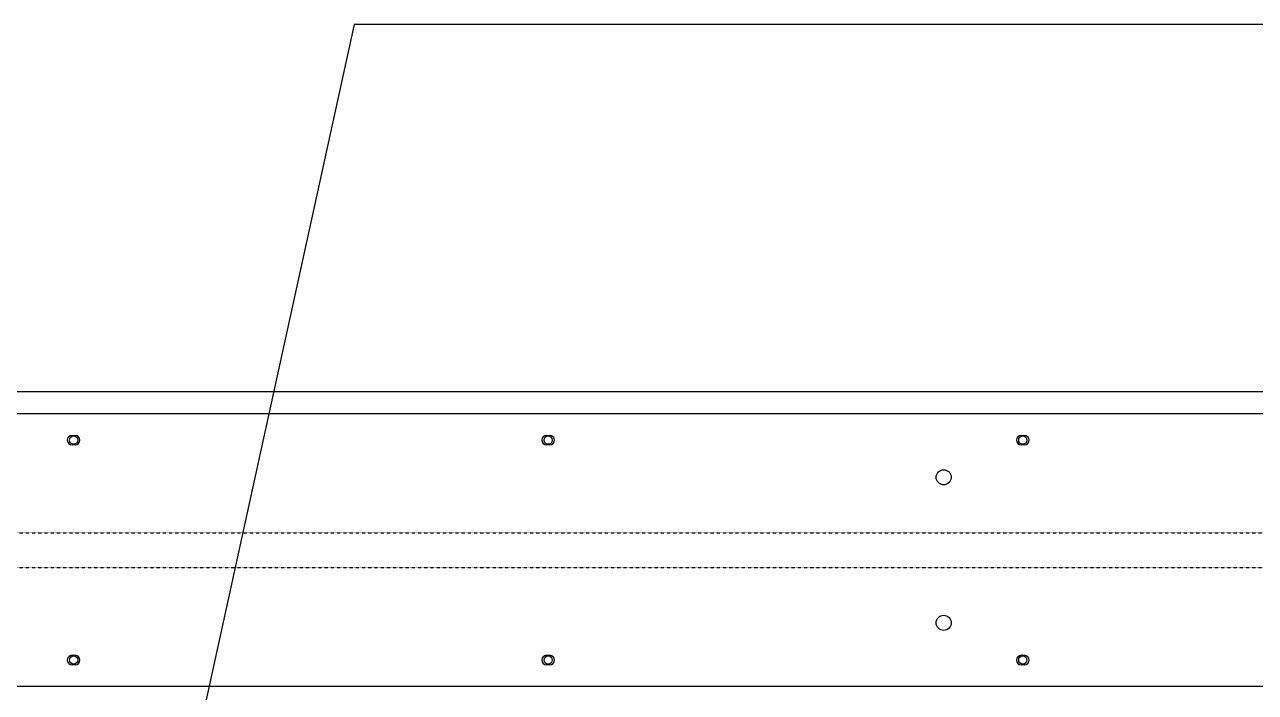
# Model space of a CAD drawing. Header units: millimetres. Extents: x -198529 to 244266, y -64 to 158464.
# Drawn here: x -149176 to -148398, y 110700 to 111122 of the extents above; entities that cross this region are included whole.
import ezdxf

# ---------------------------------------------------------------- set-up
doc = ezdxf.new("R2010")
doc.units = ezdxf.units.MM
doc.linetypes.add('HIDDEN', pattern=[0.2, 0.1, -0.1])
doc.layers.add('0-DCC', color=30, linetype='Continuous')
doc.layers.add('0-DCC-STRUC-T', color=4, linetype='Continuous')

# ---------------------------------------------------------------- blocks, each defined once
blk = doc.blocks.new('DCC2850x2300(右)水平')
at = {"color": 0, "linetype": 'Continuous'}
for p, q in [((55002.77, -142094.53), (52355.77, -142094.53)), ((55002.77, -142108.53), (52355.77, -142108.53)), ((52453.27, -142122.03), (52455.27, -142122.03)), ((52753.27, -142122.03), (52755.27, -142122.03)), ((53053.27, -142122.03), (53055.27, -142122.03)), ((52455.27, -142128.03), (52453.27, -142128.03)), ((52755.27, -142128.03), (52753.27, -142128.03)), ((53055.27, -142128.03), (53053.27, -142128.03)), ((52453.27, -142261.03), (52455.27, -142261.03)), ((52753.27, -142261.03), (52755.27, -142261.03)), ((53053.27, -142261.03), (53055.27, -142261.03)), ((52455.27, -142267.03), (52453.27, -142267.03)), ((52755.27, -142267.03), (52753.27, -142267.03)), ((53055.27, -142267.03), (53053.27, -142267.03)), ((52355.77, -142280.53), (55002.77, -142280.53))]:
    blk.add_line(p, q, dxfattribs=at)
at = {"color": 0, "linetype": 'HIDDEN'}
for p, q in [((52355.77, -142183.53), (55004.27, -142183.53)), ((52355.77, -142205.53), (55004.27, -142205.53))]:
    blk.add_line(p, q, dxfattribs=at)
at = {"color": 0, "linetype": 'Continuous'}
for centre, radius in [((52454.27, -142125.03), 2.6), ((52754.27, -142125.03), 2.6), ((53054.27, -142125.03), 2.6), ((53004.27, -142148.53), 4.77), ((53004.27, -142240.53), 4.77), ((52454.27, -142264.03), 2.6), ((52754.27, -142264.03), 2.6), ((53054.27, -142264.03), 2.6)]:
    blk.add_circle(centre, radius, dxfattribs=at)
for centre, start, end in [((52453.27, -142125.03), 90, 270), ((52455.27, -142125.03), 270, 90), ((52753.27, -142125.03), 90, 270), ((52755.27, -142125.03), 270, 90), ((53053.27, -142125.03), 90, 270), ((53055.27, -142125.03), 270, 90), ((52453.27, -142264.03), 90, 270), ((52455.27, -142264.03), 270, 90), ((52753.27, -142264.03), 90, 270), ((52755.27, -142264.03), 270, 90), ((53053.27, -142264.03), 90, 270), ((53055.27, -142264.03), 270, 90)]:
    blk.add_arc(centre, 3, start, end, dxfattribs=at)

msp = doc.modelspace()

# ---------------------------------------------------------------- linework, layer by layer
at = {"layer": '0-DCC-STRUC-T'}
msp.add_lwpolyline([(-147724.2, 111122.08), (-148967.51, 111122.08), (-149067.16, 110667.49)], dxfattribs=at)

# ---------------------------------------------------------------- block references
at = {"layer": '0-DCC'}
msp.add_blockref('DCC2850x2300(右)水平', (-201599.07, 252984.54), dxfattribs=at)

doc.saveas('drawing.dxf')
